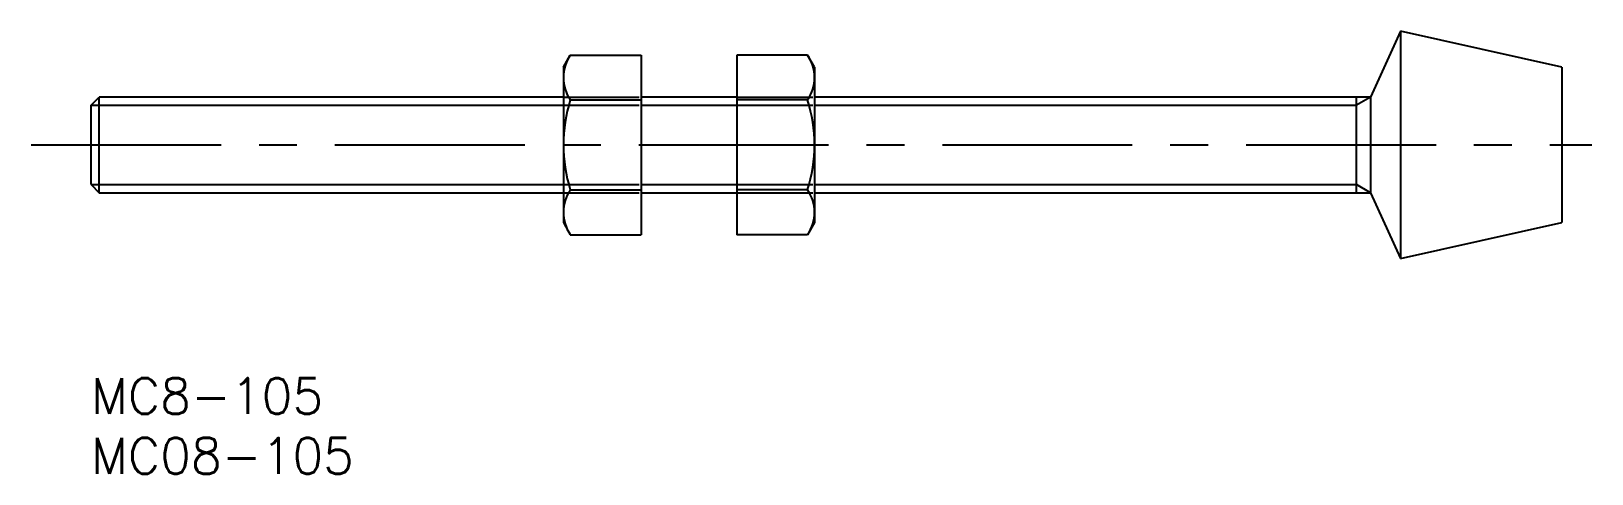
# Model space of a CAD drawing. Extents: x -5 to 126, y -8 to 29.
import ezdxf

# ---------------------------------------------------------------- set-up
doc = ezdxf.new("R2010")
doc.units = 0
doc.header["$LTSCALE"] = 0.5
doc.linetypes.add('CENTER', pattern=[50.8, 31.75, -6.35, 6.35, -6.35])
doc.linetypes.add('DASHED', pattern=[19.05, 12.7, -6.35])
for name, color, linetype in [('MSM_CENTER', 1, 'CENTER'), ('MSM_CONTINUOUS', 7, 'CONTINUOUS'), ('MSM_DASHED', 4, 'DASHED'), ('MSM_NARROW', 5, 'CONTINUOUS'), ('MSM_PART_NUMBER', 7, 'CONTINUOUS')]:
    doc.layers.add(name, color=color, linetype=linetype)
doc.styles.get("Standard").update_dxf_attribs({"font": 'txt.shx', "height": 3, "bigfont": 'bigfont.shx'})

msp = doc.modelspace()

# ---------------------------------------------------------------- linework, layer by layer
at = {"layer": 'MSM_CENTER'}
msp.add_line((-5, 19.5), (125.5, 19.5), dxfattribs=at)
at = {"layer": 'MSM_CONTINUOUS'}
for p, q in [((109.5, 29), (107, 23.5)), ((123, 26), (109.5, 29)), ((109.5, 29), (109.5, 10)), ((39.5, 26), (40.08, 27.01)), ((40.08, 27.01), (46, 27.01)), ((46, 27.01), (46, 11.99)), ((54, 27.01), (54, 11.99)), ((59.92, 27.01), (54, 27.01)), ((60.5, 26), (59.92, 27.01)), ((39.5, 26), (39.5, 13)), ((60.5, 26), (60.5, 13)), ((123, 26), (123, 13)), ((0, 22.82), (0.68, 23.5)), ((0.68, 15.5), (0.68, 23.5)), ((39.5, 23.5), (0.68, 23.5)), ((54, 23.5), (46, 23.5)), ((107, 23.5), (60.5, 23.5)), ((105.83, 15.5), (105.83, 23.5)), ((107, 23.5), (107, 15.5)), ((0, 16.18), (0, 22.82)), ((40.08, 23.25), (46, 23.25)), ((59.92, 23.25), (54, 23.25)), ((0, 16.18), (0.68, 15.5)), ((40.08, 15.75), (46, 15.75)), ((59.92, 15.75), (54, 15.75)), ((0.68, 15.5), (39.5, 15.5)), ((46, 15.5), (54, 15.5)), ((60.5, 15.5), (107, 15.5)), ((107, 15.5), (109.5, 10)), ((39.5, 13), (40.08, 11.99)), ((40.08, 11.99), (46, 11.99)), ((59.92, 11.99), (54, 11.99)), ((60.5, 13), (59.92, 11.99)), ((109.5, 10), (123, 13))]:
    msp.add_line(p, q, dxfattribs=at)
for centre, radius, start, end in [((42.82, 25.13), 3.32, 145.6158, 214.3842), ((57.18, 25.13), 3.32, 325.6158, 34.3842), ((51.92, 19.5), 12.42, 162.412, 197.588), ((48.08, 19.5), 12.42, 342.412, 17.588), ((42.82, 13.87), 3.32, 145.6158, 214.3842), ((57.18, 13.87), 3.32, 325.6158, 34.3842)]:
    msp.add_arc(centre, radius, start, end, dxfattribs=at)
at = {"layer": 'MSM_DASHED'}
for p, q in [((39.5, 23.5), (46, 23.5)), ((54, 23.5), (60.5, 23.5)), ((39.5, 22.82), (46, 22.82)), ((54, 22.82), (60.5, 22.82)), ((39.5, 16.18), (46, 16.18)), ((54, 16.18), (60.5, 16.18)), ((39.5, 15.5), (46, 15.5)), ((54, 15.5), (60.5, 15.5))]:
    msp.add_line(p, q, dxfattribs=at)
at = {"layer": 'MSM_NARROW'}
for p, q in [((107, 23.5), (105.83, 22.82)), ((0, 22.82), (39.5, 22.82)), ((46, 22.82), (54, 22.82)), ((60.5, 22.82), (105.83, 22.82)), ((0, 16.18), (39.5, 16.18)), ((46, 16.18), (54, 16.18)), ((60.5, 16.18), (105.83, 16.18)), ((107, 15.5), (105.83, 16.18))]:
    msp.add_line(p, q, dxfattribs=at)

# ---------------------------------------------------------------- texts
at = {"layer": 'MSM_PART_NUMBER'}
for s, p in [('MC8-105', (0, -3)), ('MC08-105', (0, -8))]:
    msp.add_text(s, height=3, dxfattribs=at).set_placement(p)

doc.saveas('drawing.dxf')
